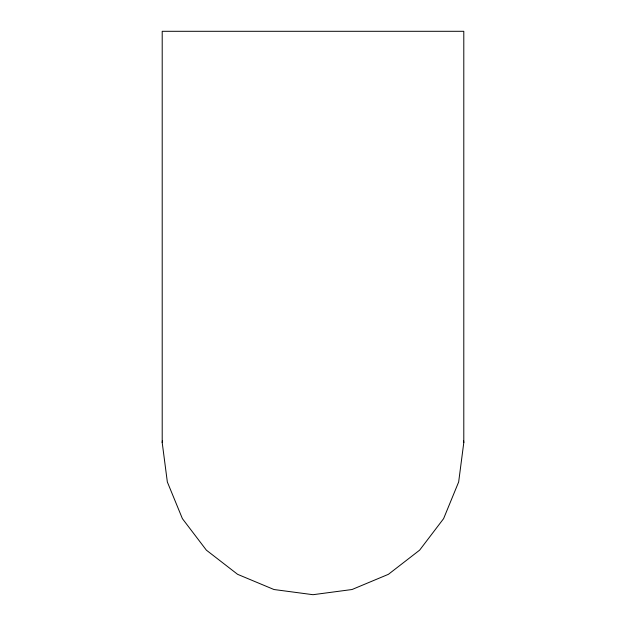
<?xml version="1.0" encoding="UTF-8"?>
<svg xmlns="http://www.w3.org/2000/svg" width="626" height="626" viewBox="0 0 626 626"><rect width="100%" height="100%" fill="white"/><g stroke="black" fill="none" stroke-linecap="round" stroke-linejoin="round"><path stroke-width="0.94" d="M162.204 442.598L162.204 31.3L463.796 31.3L463.796 442.598L458.662 481.965L443.599 518.649L419.631 550.152L388.402 574.324L352.031 589.52L313 594.7L273.969 589.52L237.598 574.324L206.369 550.152L182.401 518.649L167.338 481.965L162.204 442.598L162.455 440.681M463.545 440.681L463.796 442.598"/></g></svg>
